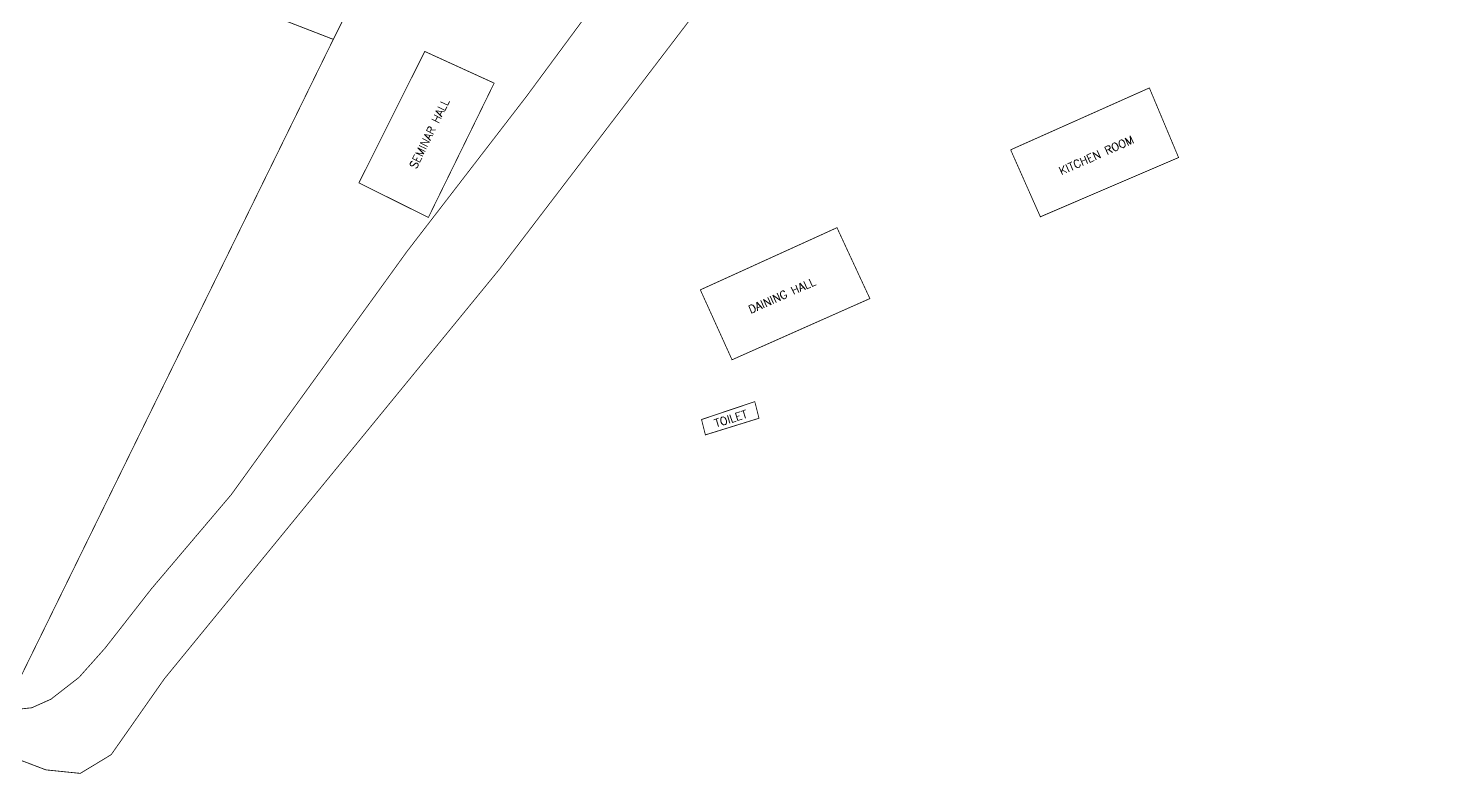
# Model space of a CAD drawing. Header units: inches. Extents: x 350994 to 353538, y 1581369 to 1583842.
# Drawn here: x 351711 to 351887.1, y 1583239.3 to 1583332.5 of the extents above; entities that cross this region are included whole.
import ezdxf
from ezdxf.enums import TextEntityAlignment as Align

# ---------------------------------------------------------------- set-up
doc = ezdxf.new("R2010")
doc.units = ezdxf.units.IN
doc.header["$MEASUREMENT"] = 0
for name, pattern in [('1', [0]), ('ACAD_ISO02W100', [15, 12, -3]), ('ACAD_ISO03W100', [30, 12, -18])]:
    doc.linetypes.add(name, pattern=pattern)
for name, color, linetype in [('BOUNDARY', 5, 'Continuous'), ('BULDING', 5, '1'), ('CW', 94, '1'), ("ROAD'S", 1, '1')]:
    doc.layers.add(name, color=color, linetype=linetype)
doc.styles.add('ROMANS', font='ROMANS.shx')

msp = doc.modelspace()

# ---------------------------------------------------------------- linework, layer by layer
at = {"layer": 'BOUNDARY', "lineweight": 5, "const_width": 0.1}
for points, elevation in [([(351760.99, 1583308.84), (351752.31, 1583313.16), (351760.99, 1583308.84), (351769.21, 1583325.63), (351760.54, 1583329.59), (351752.31, 1583313.16)], 92.82), ([(351833.73, 1583317.29), (351851.07, 1583325.03), (351854.72, 1583316.33), (351837.45, 1583308.92), (351833.74, 1583317.29)], 91.32), ([(351794.97, 1583299.79), (351812.04, 1583307.56), (351816.15, 1583298.7), (351798.93, 1583291.05), (351794.97, 1583299.79)], 91.47), ([(351801.77, 1583285.82), (351795.12, 1583283.58), (351795.6, 1583281.66), (351802.3, 1583283.74), (351801.77, 1583285.82)], 91.09)]:
    msp.add_lwpolyline(points, dxfattribs=dict(at, elevation=elevation))
at = {"layer": 'CW', "linetype": 'ACAD_ISO03W100', "lineweight": 5, "ltscale": 0.1, "const_width": 0.1, "elevation": 92.97}
msp.add_lwpolyline([(351749.11, 1583331.1), (351789.13, 1583411.09), (351812.91, 1583459.53), (351780.16, 1583481.91), (351783.96, 1583500.88), (351739.98, 1583521.82), (351693.64, 1583544.4), (351671.32, 1583477.66), (351670.97, 1583476.53), (351641.03, 1583386.91), (351630.34, 1583354.57), (351629.04, 1583351), (351623.7, 1583336.08), (351671.42, 1583318.7), (351678.05, 1583332.36), (351679.18, 1583334.97), (351687.2, 1583355.09), (351749.11, 1583331.1)], dxfattribs=at)
at = {"layer": 'CW', "color": 156, "linetype": 'ACAD_ISO03W100', "lineweight": 5, "ltscale": 0.1, "const_width": 0.1, "elevation": -0.03}
msp.add_lwpolyline([(351708.44, 1583248.13), (351749.11, 1583331.1)], dxfattribs=at)
at = {"layer": "ROAD'S", "linetype": 'ACAD_ISO02W100', "lineweight": 5, "ltscale": 0.2, "const_width": 0.1}
for points, elevation in [([(351968.62, 1583438.45), (351962.36, 1583435.36), (351950.43, 1583431.29), (351921.3, 1583427.19), (351898.76, 1583424.25), (351875.6, 1583421.65), (351853.58, 1583419.54), (351845.62, 1583418.84), (351840.59, 1583416.97), (351835.55, 1583413.7), (351829.7, 1583408.31), (351800.53, 1583360.91), (351773.25, 1583323.98), (351758.31, 1583304.58), (351736.36, 1583274.19), (351726.36, 1583262.39), (351720.59, 1583255), (351717.34, 1583251.35), (351713.83, 1583248.62), (351711.43, 1583247.55), (351708.82, 1583247.27)], 88.09), ([(351706.77, 1583242.24), (351713.2, 1583239.79), (351717.5, 1583239.35), (351721.36, 1583241.69), (351728, 1583251.17), (351769.89, 1583302.39), (351810.83, 1583356.04), (351806.97, 1583361.89), (351825.68, 1583392.78), (351836.88, 1583405.67), (351841, 1583409.85), (351847.73, 1583412.86), (351864.2, 1583414.4), (351951.42, 1583424.66), (351960.56, 1583425.08), (351946.35, 1583393.16), (351936.53, 1583383.09), (351915.6, 1583372)], 0.07)]:
    msp.add_lwpolyline(points, dxfattribs=dict(at, elevation=elevation))

# ---------------------------------------------------------------- texts
at = {"layer": 'BULDING', "color": 0, "linetype": 'Continuous', "lineweight": 9, "style": 'ROMANS'}
for s, rotation, p in [('SEMINAR HALL', 63.9256, (351761.11, 1583319.32, 92.82)), ('KITCHEN ROOM', 23.9656, (351844.45, 1583316.62, 91.47)), ('DAINING HALL', 23.9656, (351805.17, 1583299.08, 91.47)), ('TOILET', 17.2136, (351798.78, 1583283.69, 91.09))]:
    msp.add_text(s, height=1, rotation=rotation, dxfattribs=at).set_placement(p, align=Align.MIDDLE_CENTER)

doc.saveas('drawing.dxf')
